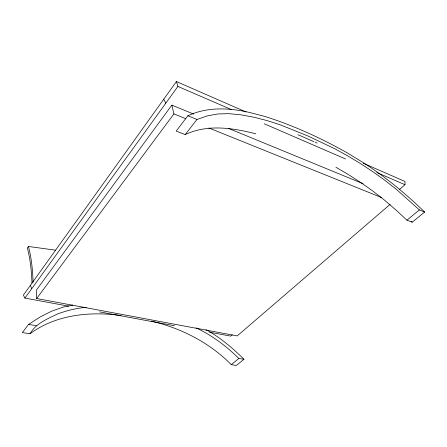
<?xml version="1.0" encoding="UTF-8"?>
<svg xmlns="http://www.w3.org/2000/svg" width="447" height="447" viewBox="0 0 447 447"><rect width="100%" height="100%" fill="white"/><g stroke="black" fill="none" stroke-linecap="round" stroke-linejoin="round"><path stroke-width="0.67" d="M55.462 250.158L28.412 246.47L27.328 248.085L27.485 248.644A157.148 42.247 -78.2 0 1 31.91 281.163L31.977 283.096M246.146 112.029L176.409 81.544L23.373 295.137L24.937 298.088L68.838 306.201M24.937 298.088L177.917 86.427L176.409 81.544M193.808 114.147L171.849 105.123L36.503 289.93L36.66 298.529L237.217 335.904L390.153 204.335M36.66 298.529L173.917 113.901L171.849 105.123M72.71 305.05L63.368 307.067L51.707 311.146L40.403 316.828L28.574 324.416L22.35 332.574L30.022 333.753C55.221 315.146 88.053 311.419 118.382 315.174M335.921 167.245L348.476 174.632L361.047 182.728L373.027 191.176L384.169 199.865L395.193 209.313L406.949 220.175L412.207 222.198L424.65 212.062C405.323 193.255 384.426 176.029 361.606 161.613L346.933 152.684C320.806 137.989 293.361 125.434 264.753 116.404L249.365 112.415C229.093 107.749 207.151 106.732 187.88 115.773L176.174 131.105L185.203 134.592C207.458 124.009 232.904 127.915 255.857 133.826M30.022 333.753C35.916 323.377 47.376 318.884 57.613 313.939C66.86 310.536 76.493 308.123 86.332 307.307M185.203 134.592L196.982 119.472L207.419 115.874L217.706 113.974L228.724 113.661L241.062 114.84L254.198 117.276L267.351 120.662L280.414 124.892L308.117 136.056L335.116 148.94L347.637 155.824L360.271 163.446L372.938 171.765L385.023 180.42L396.293 189.282L419.403 209.928L424.65 212.062M232.256 334.781L230.725 336.116L209.459 332.182M399.277 189.668L404.982 184.706L404.976 181.471L363.221 163.216M231.278 364.674L238.854 358.444L243.961 359.271L236.368 365.456L231.278 364.674C209.688 342.715 181.353 328.26 151.555 321.158M406.949 220.175L419.403 209.928M119.751 315.325L121.126 315.476M28.574 324.416L36.319 325.667M99.709 311.9L174.475 325.718M173.917 113.901L185.572 118.6M208.883 127.987L381.788 197.63M187.88 115.773L196.982 119.472M228.691 128.485L363.042 183.695M177.917 86.427L231.647 109.683M264.266 123.802L345.497 158.959M376.843 172.525L404.982 184.706M297.965 134.687L313.962 141.677M315.241 142.241L317.158 143.079M196.11 327.891C212.096 335.345 226.294 346.134 238.854 358.444M205.989 329.662C220.159 337.412 232.529 347.956 243.961 359.271M411.19 221.254L412.207 222.198M163.714 99.256L165.831 103.145M30.463 285.242L31.687 288.745M28.412 246.47L28.418 246.493A159.808 42.985 -78.2 0 1 33.095 282.18"/></g></svg>
